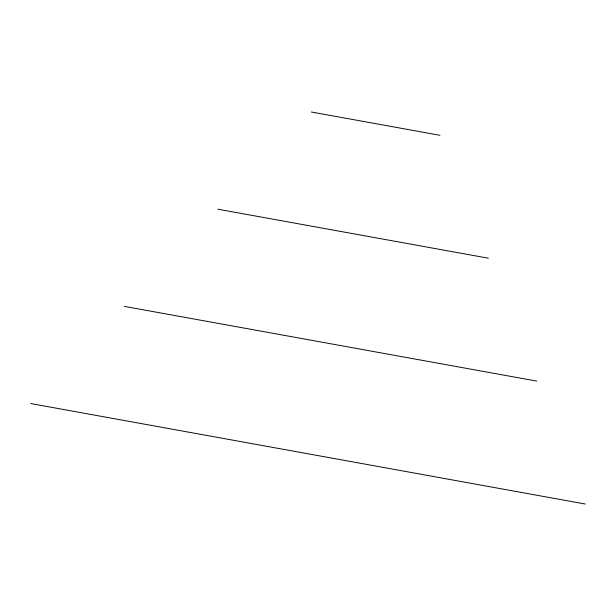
<?xml version="1.0" encoding="UTF-8"?>
<svg xmlns="http://www.w3.org/2000/svg" width="616" height="616" viewBox="0 0 616 616"><rect width="100%" height="100%" fill="white"/><g stroke="black" fill="none" stroke-linecap="round" stroke-linejoin="round"><path stroke-width="0.92" d="M311.311 111.996L439.932 135.297M217.802 209.186L488.349 258.196M124.301 306.375L536.775 381.104M30.8 403.565L585.2 504.003"/></g></svg>
